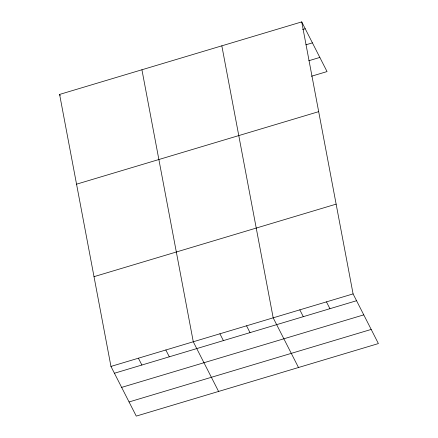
<?xml version="1.0" encoding="UTF-8"?>
<svg xmlns="http://www.w3.org/2000/svg" width="438" height="438" viewBox="0 0 438 438"><rect width="100%" height="100%" fill="white"/><g stroke="black" fill="none" stroke-linecap="round" stroke-linejoin="round"><path stroke-width="0.66" d="M301.733 21.9L353.083 293.898L378.394 343.573L136.267 416.1L110.956 366.425L59.606 94.427L301.733 21.9L327.044 71.575L311.451 76.245M302.609 29.499L305.209 28.722M305.916 44.807L312.414 42.864M308.795 60.74L319.839 57.433M76.551 184.184L318.678 111.657M94.011 276.668L336.138 204.135M110.956 366.425L353.083 293.898M114.433 373.247L356.559 300.72M121.638 387.389L363.764 314.862M129.062 401.958L371.189 329.431M326.452 301.875L329.929 308.697M299.816 309.852L303.293 316.674M298.492 367.504L273.181 317.829L221.831 45.837M246.55 325.806L250.027 332.628M219.914 333.789L223.391 340.611M218.589 391.441L193.278 341.766L141.928 69.768M59.606 94.427L60.181 95.566M165.838 349.984L169.314 356.806M138.397 358.202L141.874 365.024"/></g></svg>
